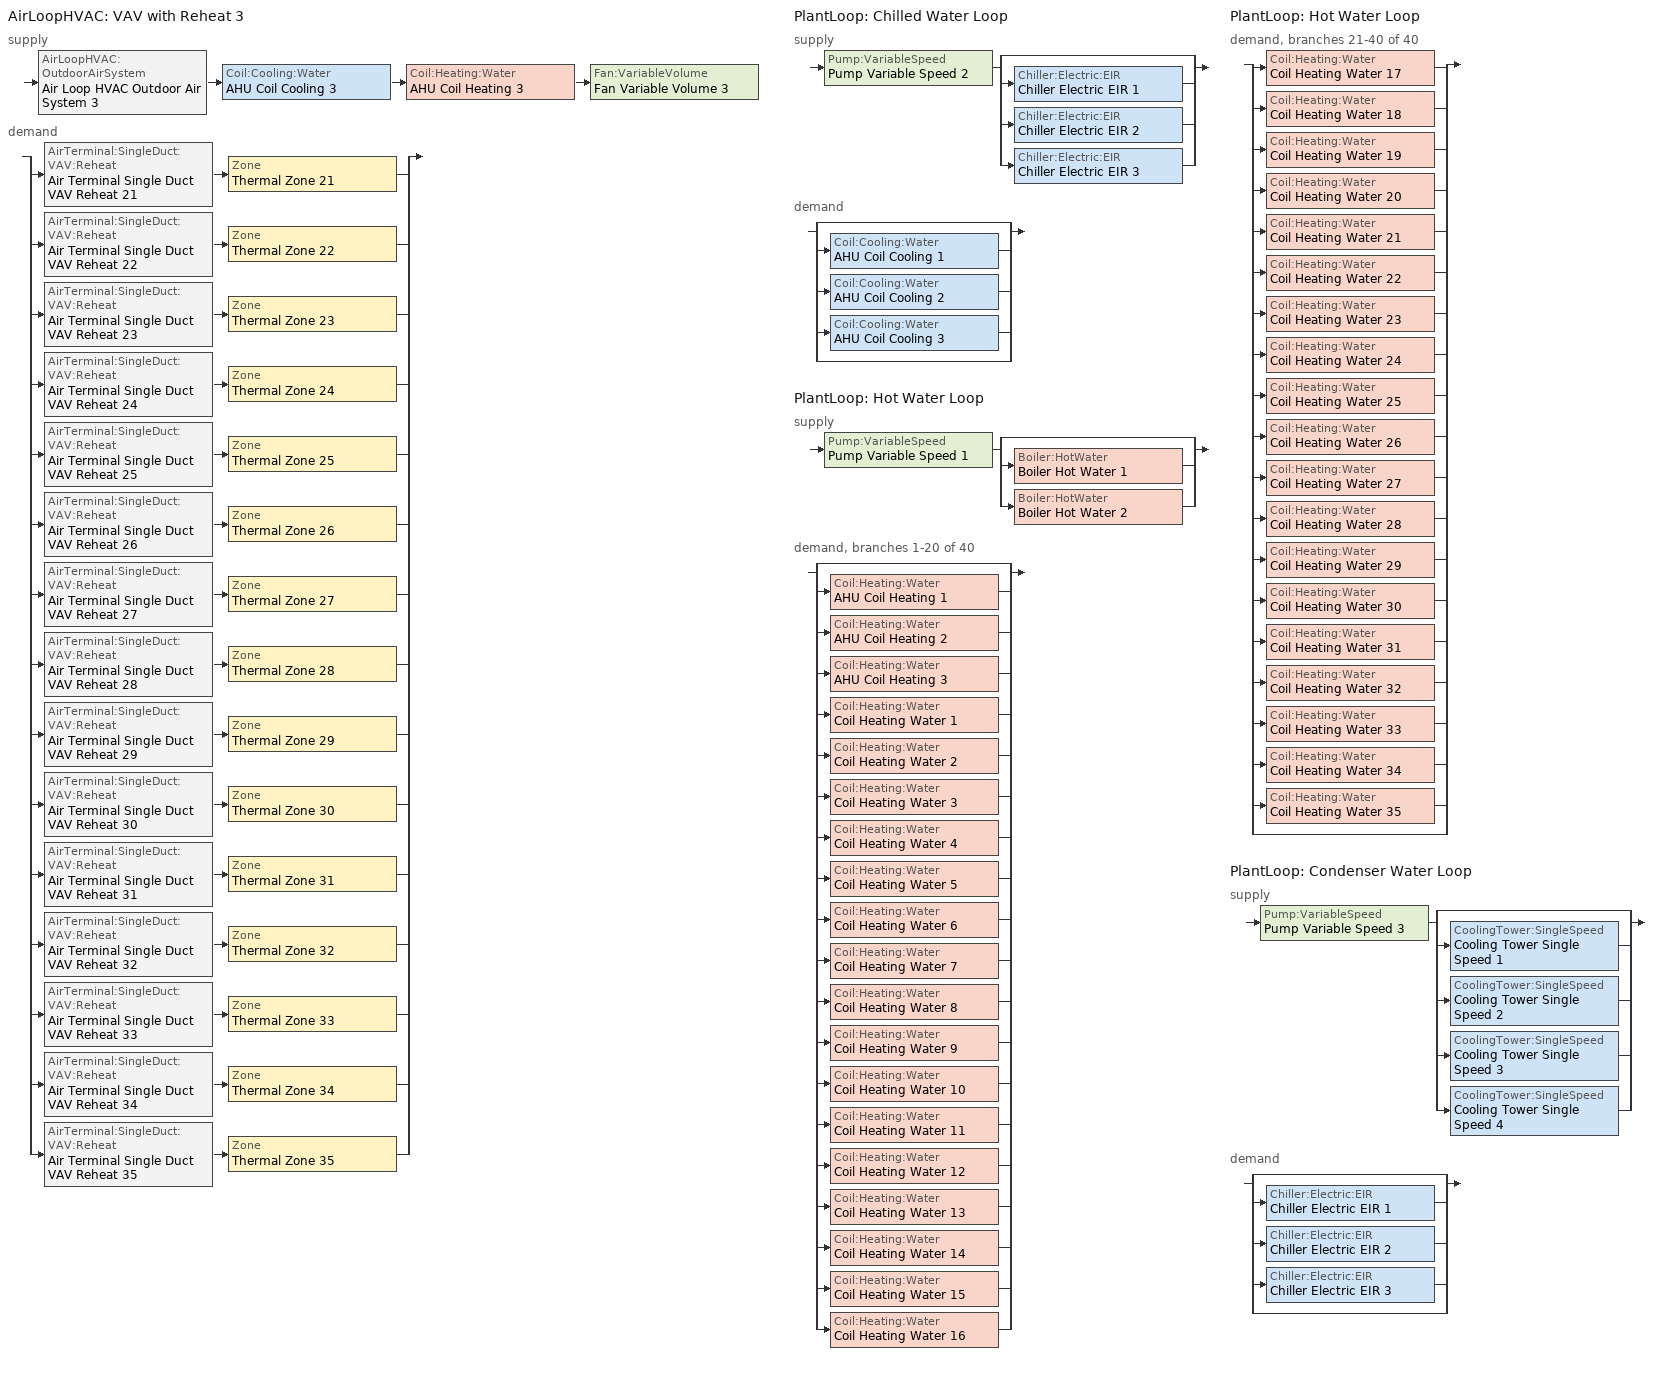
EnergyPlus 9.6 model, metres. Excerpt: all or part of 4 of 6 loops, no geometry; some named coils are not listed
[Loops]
AirLoopHVAC 'VAV with Reheat 3'
 supply: AirLoopHVAC:OutdoorAirSystem 'Air Loop HVAC Outdoor Air System 3' > Coil:Cooling:Water 'AHU Coil Cooling 3' > Coil:Heating:Water 'AHU Coil Heating 3' > Fan:VariableVolume 'Fan Variable Volume 3'
 demand: split
  | AirTerminal:SingleDuct:VAV:Reheat 'Air Terminal Single Duct VAV Reheat 21' > Zone 'Thermal Zone 21'
  | AirTerminal:SingleDuct:VAV:Reheat 'Air Terminal Single Duct VAV Reheat 22' > Zone 'Thermal Zone 22'
  | AirTerminal:SingleDuct:VAV:Reheat 'Air Terminal Single Duct VAV Reheat 23' > Zone 'Thermal Zone 23'
  | AirTerminal:SingleDuct:VAV:Reheat 'Air Terminal Single Duct VAV Reheat 24' > Zone 'Thermal Zone 24'
  | AirTerminal:SingleDuct:VAV:Reheat 'Air Terminal Single Duct VAV Reheat 25' > Zone 'Thermal Zone 25'
  | AirTerminal:SingleDuct:VAV:Reheat 'Air Terminal Single Duct VAV Reheat 26' > Zone 'Thermal Zone 26'
  | AirTerminal:SingleDuct:VAV:Reheat 'Air Terminal Single Duct VAV Reheat 27' > Zone 'Thermal Zone 27'
  | AirTerminal:SingleDuct:VAV:Reheat 'Air Terminal Single Duct VAV Reheat 28' > Zone 'Thermal Zone 28'
  | AirTerminal:SingleDuct:VAV:Reheat 'Air Terminal Single Duct VAV Reheat 29' > Zone 'Thermal Zone 29'
  | AirTerminal:SingleDuct:VAV:Reheat 'Air Terminal Single Duct VAV Reheat 30' > Zone 'Thermal Zone 30'
  | AirTerminal:SingleDuct:VAV:Reheat 'Air Terminal Single Duct VAV Reheat 31' > Zone 'Thermal Zone 31'
  | AirTerminal:SingleDuct:VAV:Reheat 'Air Terminal Single Duct VAV Reheat 32' > Zone 'Thermal Zone 32'
  | AirTerminal:SingleDuct:VAV:Reheat 'Air Terminal Single Duct VAV Reheat 33' > Zone 'Thermal Zone 33'
  | AirTerminal:SingleDuct:VAV:Reheat 'Air Terminal Single Duct VAV Reheat 34' > Zone 'Thermal Zone 34'
  | AirTerminal:SingleDuct:VAV:Reheat 'Air Terminal Single Duct VAV Reheat 35' > Zone 'Thermal Zone 35'
PlantLoop 'Chilled Water Loop'
 supply: Pump:VariableSpeed 'Pump Variable Speed 2' > split
  | bypass
  | Chiller:Electric:EIR 'Chiller Electric EIR 1'
  | Chiller:Electric:EIR 'Chiller Electric EIR 2'
  | Chiller:Electric:EIR 'Chiller Electric EIR 3'
 demand: split
  | bypass
  | Coil:Cooling:Water 'AHU Coil Cooling 1'
  | Coil:Cooling:Water 'AHU Coil Cooling 2'
  | Coil:Cooling:Water 'AHU Coil Cooling 3'
  | bypass
PlantLoop 'Hot Water Loop'
 supply: Pump:VariableSpeed 'Pump Variable Speed 1' > split
  | bypass
  | Boiler:HotWater 'Boiler Hot Water 1'
  | Boiler:HotWater 'Boiler Hot Water 2'
 demand, branches 1-20 of 40: split
  | bypass
  | Coil:Heating:Water 'AHU Coil Heating 1'
  | Coil:Heating:Water 'AHU Coil Heating 2'
  | Coil:Heating:Water 'AHU Coil Heating 3'
  | Coil:Heating:Water 'Coil Heating Water 1'
  | Coil:Heating:Water 'Coil Heating Water 2'
  | Coil:Heating:Water 'Coil Heating Water 3'
  | Coil:Heating:Water 'Coil Heating Water 4'
  | Coil:Heating:Water 'Coil Heating Water 5'
  | Coil:Heating:Water 'Coil Heating Water 6'
  | Coil:Heating:Water 'Coil Heating Water 7'
  | Coil:Heating:Water 'Coil Heating Water 8'
  | Coil:Heating:Water 'Coil Heating Water 9'
  | Coil:Heating:Water 'Coil Heating Water 10'
  | Coil:Heating:Water 'Coil Heating Water 11'
  | Coil:Heating:Water 'Coil Heating Water 12'
  | Coil:Heating:Water 'Coil Heating Water 13'
  | Coil:Heating:Water 'Coil Heating Water 14'
  | Coil:Heating:Water 'Coil Heating Water 15'
  | Coil:Heating:Water 'Coil Heating Water 16'
PlantLoop 'Hot Water Loop'
 demand, branches 21-40 of 40: split
  | Coil:Heating:Water 'Coil Heating Water 17'
  | Coil:Heating:Water 'Coil Heating Water 18'
  | Coil:Heating:Water 'Coil Heating Water 19'
  | Coil:Heating:Water 'Coil Heating Water 20'
  | Coil:Heating:Water 'Coil Heating Water 21'
  | Coil:Heating:Water 'Coil Heating Water 22'
  | Coil:Heating:Water 'Coil Heating Water 23'
  | Coil:Heating:Water 'Coil Heating Water 24'
  | Coil:Heating:Water 'Coil Heating Water 25'
  | Coil:Heating:Water 'Coil Heating Water 26'
  | Coil:Heating:Water 'Coil Heating Water 27'
  | Coil:Heating:Water 'Coil Heating Water 28'
  | Coil:Heating:Water 'Coil Heating Water 29'
  | Coil:Heating:Water 'Coil Heating Water 30'
  | Coil:Heating:Water 'Coil Heating Water 31'
  | Coil:Heating:Water 'Coil Heating Water 32'
  | Coil:Heating:Water 'Coil Heating Water 33'
  | Coil:Heating:Water 'Coil Heating Water 34'
  | Coil:Heating:Water 'Coil Heating Water 35'
  | bypass
PlantLoop 'Condenser Water Loop'
 supply: Pump:VariableSpeed 'Pump Variable Speed 3' > split
  | bypass
  | CoolingTower:SingleSpeed 'Cooling Tower Single Speed 1'
  | CoolingTower:SingleSpeed 'Cooling Tower Single Speed 2'
  | CoolingTower:SingleSpeed 'Cooling Tower Single Speed 3'
  | CoolingTower:SingleSpeed 'Cooling Tower Single Speed 4'
 demand: split
  | bypass
  | Chiller:Electric:EIR 'Chiller Electric EIR 1'
  | Chiller:Electric:EIR 'Chiller Electric EIR 2'
  | Chiller:Electric:EIR 'Chiller Electric EIR 3'
  | bypass
[Controller:MechanicalVentilation]
Controller Mechanical Ventilation 3: Availability Schedule=Always On Discrete; Demand Controlled Ventilation=No; System Outdoor Air Method=ZoneSum; Zone or ZoneList Name 1=Thermal Zone 21; Design Specification Outdoor Air Object Name 1=Ventilation 21; Zone or ZoneList Name 2=Thermal Zone 22; Design Specification Outdoor Air Object Name 2=Ventilation 22; Zone or ZoneList Name 3=Thermal Zone 23; Design Specification Outdoor Air Object Name 3=Ventilation 23; Zone or ZoneList Name 4=Thermal Zone 24; Design Specification Outdoor Air Object Name 4=Ventilation 24; Zone or ZoneList Name 5=Thermal Zone 25; Design Specification Outdoor Air Object Name 5=Ventilation 25; Zone or ZoneList Name 6=Thermal Zone 26; Design Specification Outdoor Air Object Name 6=Ventilation 26; Zone or ZoneList Name 7=Thermal Zone 27; Design Specification Outdoor Air Object Name 7=Ventilation 27; Zone or ZoneList Name 8=Thermal Zone 28; Design Specification Outdoor Air Object Name 8=Ventilation 28; Zone or ZoneList Name 9=Thermal Zone 29; Design Specification Outdoor Air Object Name 9=Ventilation 29; Zone or ZoneList Name 10=Thermal Zone 30; Design Specification Outdoor Air Object Name 10=Ventilation 30; Zone or ZoneList Name 11=Thermal Zone 31; Design Specification Outdoor Air Object Name 11=Ventilation 31; Zone or ZoneList Name 12=Thermal Zone 32; Design Specification Outdoor Air Object Name 12=Ventilation 32; Zone or ZoneList Name 13=Thermal Zone 33; Design Specification Outdoor Air Object Name 13=Ventilation 33; Zone or ZoneList Name 14=Thermal Zone 34; Design Specification Outdoor Air Object Name 14=Ventilation 34; Zone or ZoneList Name 15=Thermal Zone 35; Design Specification Outdoor Air Object Name 15=Ventilation 35
[AirLoopHVAC]
VAV with Reheat 3: Design Supply Air Flow Rate m3/s=AutoSize; Design Return Air Flow Fraction of Supply Air Flow=1
[Sizing:System]
VAV with Reheat 3: Type of Load to Size On=Sensible; Design Outdoor Air Flow Rate m3/s=Autosize; Central Heating Maximum System Air Flow Ratio=0.3; Preheat Design Temperature C=7; Preheat Design Humidity Ratio kgWater/kgDryAir=0.008; Precool Design Temperature C=12.8; Precool Design Humidity Ratio kgWater/kgDryAir=0.008; Central Cooling Design Supply Air Temperature C=11.5; Central Heating Design Supply Air Temperature C=11.5; Type of Zone Sum to Use=NonCoincident; 100% Outdoor Air in Cooling=Yes; 100% Outdoor Air in Heating=Yes; Central Cooling Design Supply Air Humidity Ratio kgWater/kgDryAir=0.0085; Central Heating Design Supply Air Humidity Ratio kgWater/kgDryAir=0.008; Cooling Supply Air Flow Rate Method=DesignDay; Cooling Supply Air Flow Rate m3/s=0; Cooling Supply Air Flow Rate Per Floor Area m3/s-m2=0.00996765; Cooling Fraction of Autosized Cooling Supply Air Flow Rate=1; Cooling Supply Air Flow Rate Per Unit Cooling Capacity m3/s-W=3.94755e-05; Heating Supply Air Flow Rate Method=DesignDay; Heating Supply Air Flow Rate m3/s=0; Heating Supply Air Flow Rate Per Floor Area m3/s-m2=0.00996765; Heating Fraction of Autosized Heating Supply Air Flow Rate=1; Heating Fraction of Autosized Cooling Supply Air Flow Rate=1; Heating Supply Air Flow Rate Per Unit Heating Capacity m3/s-W=3.15882e-05; System Outdoor Air Method=ZoneSum; Zone Maximum Outdoor Air Fraction dimensionless=1; Cooling Design Capacity Method=CoolingDesignCapacity; Cooling Design Capacity W=Autosize; Cooling Design Capacity Per Floor Area W/m2=234.7; Fraction of Autosized Cooling Design Capacity=1; Heating Design Capacity Method=HeatingDesignCapacity; Heating Design Capacity W=Autosize; Heating Design Capacity Per Floor Area W/m2=157; Fraction of Autosized Heating Design Capacity=1; Central Cooling Capacity Control Method=OnOff; Occupant Diversity=Autosize
[Controller:WaterCoil] Control Variable=Temperature; Actuator Variable=Flow; Controller Convergence Tolerance deltaC=Autosize; Maximum Actuated Flow m3/s=Autosize; Minimum Actuated Flow m3/s=0
Name | Action
Controller Water Coil Cooling 3 | Reverse
Controller Water Coil Heating 3 | Normal
[Controller:OutdoorAir]
Controller Outdoor Air 3: Minimum Outdoor Air Flow Rate m3/s=0; Maximum Outdoor Air Flow Rate m3/s=Autosize; Economizer Control Type=DifferentialEnthalpy; Economizer Control Action Type=ModulateFlow; Economizer Maximum Limit Dry-Bulb Temperature C=28; Economizer Maximum Limit Enthalpy J/kg=64000; Economizer Minimum Limit Dry-Bulb Temperature C=-100; Lockout Type=NoLockout; Minimum Limit Type=FixedMinimum; Mechanical Ventilation Controller=Controller Mechanical Ventilation 3; High Humidity Control=No; Control High Indoor Humidity Based on Outdoor Humidity Ratio=Yes; Heat Recovery Bypass Control Type=BypassWhenWithinEconomizerLimits
[SetpointManager:MixedAir] Control Variable=Temperature
Name | Setpoint Node or NodeList
Node Air Deck Mixed 3 OS Default SPM | Node Air Deck Mixed 3
Node Air Deck Cooling 3 OS Default SPM | Node Air Deck Cooling 3
Node Air Deck Heating 3 OS Default SPM | Node Air Deck Heating 3
[Coil:Cooling:Water]
AHU Coil Cooling 3: Availability Schedule=Always On Discrete; Design Water Flow Rate m3/s=Autosize; Design Air Flow Rate m3/s=Autosize; Design Inlet Water Temperature C=Autosize; Design Inlet Air Temperature C=Autosize; Design Outlet Air Temperature C=Autosize; Design Inlet Air Humidity Ratio kgWater/kgDryAir=Autosize; Design Outlet Air Humidity Ratio kgWater/kgDryAir=Autosize; Type of Analysis=SimpleAnalysis; Heat Exchanger Configuration=CrossFlow
[Coil:Heating:Water] Availability Schedule=Always On Discrete; U-Factor Times Area Value W/K=Autosize; Maximum Water Flow Rate m3/s=Autosize; Performance Input Method=UFactorTimesAreaAndDesignWaterFlowRate; Rated Capacity W=Autosize; Rated Inlet Water Temperature C=82.2; Rated Inlet Air Temperature C=16.6; Rated Outlet Water Temperature C=71.1; Rated Outlet Air Temperature C=32.2; Rated Ratio for Air and Water Convection=0.5
AHU Coil Heating 3; Coil Heating Water 1; Coil Heating Water 2; Coil Heating Water 3; Coil Heating Water 4; Coil Heating Water 5; Coil Heating Water 6; Coil Heating Water 7; Coil Heating Water 8; Coil Heating Water 9; Coil Heating Water 10; Coil Heating Water 11; Coil Heating Water 12; Coil Heating Water 13; Coil Heating Water 14; Coil Heating Water 15; Coil Heating Water 16; Coil Heating Water 17; Coil Heating Water 18; Coil Heating Water 19; Coil Heating Water 20; Coil Heating Water 21; Coil Heating Water 22; Coil Heating Water 23; Coil Heating Water 24; Coil Heating Water 25; Coil Heating Water 26; Coil Heating Water 27; Coil Heating Water 28; Coil Heating Water 29; Coil Heating Water 30; Coil Heating Water 31; Coil Heating Water 32; Coil Heating Water 33; Coil Heating Water 34; Coil Heating Water 35
[Fan:VariableVolume]
Fan Variable Volume 3: Availability Schedule=Always On Discrete; Fan Total Efficiency=0.64; Pressure Rise Pa=470; Maximum Flow Rate m3/s=Autosize; Fan Power Minimum Flow Rate Input Method=FixedFlowRate; Fan Power Minimum Flow Fraction=0; Fan Power Minimum Air Flow Rate m3/s=0; Motor Efficiency=0.93; Motor In Airstream Fraction=1; Fan Power Coefficient 1=0.0407599; Fan Power Coefficient 2=0.088045; Fan Power Coefficient 3=-0.0729261; Fan Power Coefficient 4=0.94374; Fan Power Coefficient 5=0
[SetpointManager:Scheduled] Control Variable=Temperature
Name | Schedule | Setpoint Node or NodeList
Setpoint Manager Scheduled Air Duck 3 | Deck_Temperature 3 | Node Air Deck Supply 3
Setpoint Manager Scheduled Chilled Water Duck | Chilled_Water_Temperature | Node Chilled Water Deck Supply
Setpoint Manager Scheduled Hot Water Duck | Hot_Water_Temperature | Node Hot Water Deck Supply
[ZoneControl:Thermostat] Temperature Difference Between Cutout And Setpoint deltaC=0
Name | Zone or ZoneList | Control Type Schedule | Control 1
Thermal Zone 21 Thermostat | Thermal Zone 21 | Thermal Zone 21 Thermostat Schedule | Thermostat Setpoint Dual Setpoint 21
Thermal Zone 22 Thermostat | Thermal Zone 22 | Thermal Zone 22 Thermostat Schedule | Thermostat Setpoint Dual Setpoint 22
Thermal Zone 23 Thermostat | Thermal Zone 23 | Thermal Zone 23 Thermostat Schedule | Thermostat Setpoint Dual Setpoint 23
Thermal Zone 24 Thermostat | Thermal Zone 24 | Thermal Zone 24 Thermostat Schedule | Thermostat Setpoint Dual Setpoint 24
Thermal Zone 25 Thermostat | Thermal Zone 25 | Thermal Zone 25 Thermostat Schedule | Thermostat Setpoint Dual Setpoint 25
Thermal Zone 26 Thermostat | Thermal Zone 26 | Thermal Zone 26 Thermostat Schedule | Thermostat Setpoint Dual Setpoint 26
Thermal Zone 27 Thermostat | Thermal Zone 27 | Thermal Zone 27 Thermostat Schedule | Thermostat Setpoint Dual Setpoint 27
Thermal Zone 28 Thermostat | Thermal Zone 28 | Thermal Zone 28 Thermostat Schedule | Thermostat Setpoint Dual Setpoint 28
Thermal Zone 29 Thermostat | Thermal Zone 29 | Thermal Zone 29 Thermostat Schedule | Thermostat Setpoint Dual Setpoint 29
Thermal Zone 30 Thermostat | Thermal Zone 30 | Thermal Zone 30 Thermostat Schedule | Thermostat Setpoint Dual Setpoint 30
Thermal Zone 31 Thermostat | Thermal Zone 31 | Thermal Zone 31 Thermostat Schedule | Thermostat Setpoint Dual Setpoint 31
Thermal Zone 32 Thermostat | Thermal Zone 32 | Thermal Zone 32 Thermostat Schedule | Thermostat Setpoint Dual Setpoint 32
Thermal Zone 33 Thermostat | Thermal Zone 33 | Thermal Zone 33 Thermostat Schedule | Thermostat Setpoint Dual Setpoint 33
Thermal Zone 34 Thermostat | Thermal Zone 34 | Thermal Zone 34 Thermostat Schedule | Thermostat Setpoint Dual Setpoint 34
Thermal Zone 35 Thermostat | Thermal Zone 35 | Thermal Zone 35 Thermostat Schedule | Thermostat Setpoint Dual Setpoint 35
[ThermostatSetpoint:DualSetpoint]
Name | Heating Setpoint Temperature Schedule | Cooling Setpoint Temperature Schedule
Thermostat Setpoint Dual Setpoint 21 | HtgSetp 21 | ClgSetp 21
Thermostat Setpoint Dual Setpoint 22 | HtgSetp 22 | ClgSetp 22
Thermostat Setpoint Dual Setpoint 23 | HtgSetp 23 | ClgSetp 23
Thermostat Setpoint Dual Setpoint 24 | HtgSetp 24 | ClgSetp 24
Thermostat Setpoint Dual Setpoint 25 | HtgSetp 25 | ClgSetp 25
Thermostat Setpoint Dual Setpoint 26 | HtgSetp 26 | ClgSetp 26
Thermostat Setpoint Dual Setpoint 27 | HtgSetp 27 | ClgSetp 27
Thermostat Setpoint Dual Setpoint 28 | HtgSetp 28 | ClgSetp 28
Thermostat Setpoint Dual Setpoint 29 | HtgSetp 29 | ClgSetp 29
Thermostat Setpoint Dual Setpoint 30 | HtgSetp 30 | ClgSetp 30
Thermostat Setpoint Dual Setpoint 31 | HtgSetp 31 | ClgSetp 31
Thermostat Setpoint Dual Setpoint 32 | HtgSetp 32 | ClgSetp 32
Thermostat Setpoint Dual Setpoint 33 | HtgSetp 33 | ClgSetp 33
Thermostat Setpoint Dual Setpoint 34 | HtgSetp 34 | ClgSetp 34
Thermostat Setpoint Dual Setpoint 35 | HtgSetp 35 | ClgSetp 35
[AirTerminal:SingleDuct:VAV:Reheat] Availability Schedule=Always On Discrete; Maximum Air Flow Rate m3/s=Autosize; Zone Minimum Air Flow Input Method=Constant; Constant Minimum Air Flow Fraction=0.3; Fixed Minimum Air Flow Rate m3/s=0; Maximum Hot Water or Steam Flow Rate m3/s=Autosize; Minimum Hot Water or Steam Flow Rate m3/s=0; Convergence Tolerance=0.001; Damper Heating Action=Normal; Maximum Flow per Zone Floor Area During Reheat m3/s-m2=Autocalculate; Maximum Flow Fraction During Reheat=Autocalculate; Maximum Reheat Air Temperature C=35
Name | Reheat Coil
Air Terminal Single Duct VAV Reheat 21 | Coil Heating Water 21
Air Terminal Single Duct VAV Reheat 22 | Coil Heating Water 22
Air Terminal Single Duct VAV Reheat 23 | Coil Heating Water 23
Air Terminal Single Duct VAV Reheat 24 | Coil Heating Water 24
Air Terminal Single Duct VAV Reheat 25 | Coil Heating Water 25
Air Terminal Single Duct VAV Reheat 26 | Coil Heating Water 26
Air Terminal Single Duct VAV Reheat 27 | Coil Heating Water 27
Air Terminal Single Duct VAV Reheat 28 | Coil Heating Water 28
Air Terminal Single Duct VAV Reheat 29 | Coil Heating Water 29
Air Terminal Single Duct VAV Reheat 30 | Coil Heating Water 30
Air Terminal Single Duct VAV Reheat 31 | Coil Heating Water 31
Air Terminal Single Duct VAV Reheat 32 | Coil Heating Water 32
Air Terminal Single Duct VAV Reheat 33 | Coil Heating Water 33
Air Terminal Single Duct VAV Reheat 34 | Coil Heating Water 34
Air Terminal Single Duct VAV Reheat 35 | Coil Heating Water 35
[Zone equipment]
Thermal Zone 21: Air Terminal Single Duct VAV Reheat 21
Thermal Zone 22: Air Terminal Single Duct VAV Reheat 22
Thermal Zone 23: Air Terminal Single Duct VAV Reheat 23
Thermal Zone 24: Air Terminal Single Duct VAV Reheat 24
Thermal Zone 25: Air Terminal Single Duct VAV Reheat 25
Thermal Zone 26: Air Terminal Single Duct VAV Reheat 26
Thermal Zone 27: Air Terminal Single Duct VAV Reheat 27
Thermal Zone 28: Air Terminal Single Duct VAV Reheat 28
Thermal Zone 29: Air Terminal Single Duct VAV Reheat 29
Thermal Zone 30: Air Terminal Single Duct VAV Reheat 30
Thermal Zone 31: Air Terminal Single Duct VAV Reheat 31
Thermal Zone 32: Air Terminal Single Duct VAV Reheat 32
Thermal Zone 33: Air Terminal Single Duct VAV Reheat 33
Thermal Zone 34: Air Terminal Single Duct VAV Reheat 34
Thermal Zone 35: Air Terminal Single Duct VAV Reheat 35
[Sizing:Zone] Zone Cooling Design Supply Air Temperature Input Method=SupplyAirTemperature; Zone Cooling Design Supply Air Temperature C=11.5; Zone Cooling Design Supply Air Temperature Difference deltaC=11.11; Zone Heating Design Supply Air Temperature Input Method=SupplyAirTemperature; Zone Heating Design Supply Air Temperature C=37.6; Zone Heating Design Supply Air Temperature Difference deltaC=11.11; Zone Cooling Design Supply Air Humidity Ratio kgWater/kgDryAir=0.0085; Zone Heating Design Supply Air Humidity Ratio kgWater/kgDryAir=0.008; Cooling Design Air Flow Method=DesignDay; Cooling Design Air Flow Rate m3/s=0; Cooling Minimum Air Flow per Zone Floor Area m3/s-m2=0.000762; Cooling Minimum Air Flow m3/s=0; Cooling Minimum Air Flow Fraction=0; Heating Design Air Flow Method=DesignDay; Heating Design Air Flow Rate m3/s=0; Heating Maximum Air Flow per Zone Floor Area m3/s-m2=0.002032; Heating Maximum Air Flow m3/s=0.141576; Heating Maximum Air Flow Fraction=0.3; Account for Dedicated Outdoor Air System=No
Name | Design Specification Outdoor Air Object
Thermal Zone 21 | Ventilation 21
Thermal Zone 22 | Ventilation 22
Thermal Zone 23 | Ventilation 23
Thermal Zone 24 | Ventilation 24
Thermal Zone 25 | Ventilation 25
Thermal Zone 26 | Ventilation 26
Thermal Zone 27 | Ventilation 27
Thermal Zone 28 | Ventilation 28
Thermal Zone 29 | Ventilation 29
Thermal Zone 30 | Ventilation 30
Thermal Zone 31 | Ventilation 31
Thermal Zone 32 | Ventilation 32
Thermal Zone 33 | Ventilation 33
Thermal Zone 34 | Ventilation 34
Thermal Zone 35 | Ventilation 35
[DesignSpecification:OutdoorAir] Outdoor Air Method=Sum; Outdoor Air Flow per Person m3/s-person=0; Outdoor Air Flow per Zone Floor Area m3/s-m2=0; Outdoor Air Flow per Zone m3/s=0; Outdoor Air Flow Air Changes per Hour 1/hr=0.57
Ventilation 21; Ventilation 22; Ventilation 23; Ventilation 24; Ventilation 25; Ventilation 26; Ventilation 27; Ventilation 28; Ventilation 29; Ventilation 30; Ventilation 31; Ventilation 32; Ventilation 33; Ventilation 34; Ventilation 35
[Chiller:Electric:EIR] Reference Capacity W=Autosize; Reference Leaving Chilled Water Temperature C=6.67; Reference Entering Condenser Fluid Temperature C=29.4; Reference Chilled Water Flow Rate m3/s=Autosize; Reference Condenser Fluid Flow Rate m3/s=Autosize; Cooling Capacity Function of Temperature Curve=Curve Biquadratic 1; Electric Input to Cooling Output Ratio Function of Temperature Curve=Curve Biquadratic 2; Electric Input to Cooling Output Ratio Function of Part Load Ratio Curve=Curve Quadratic 1; Minimum Part Load Ratio=0.1; Maximum Part Load Ratio=1; Optimum Part Load Ratio=1; Minimum Unloading Ratio=0.2; Condenser Type=WaterCooled; Condenser Fan Power Ratio W/W=0; Fraction of Compressor Electric Consumption Rejected by Condenser=1; Leaving Chilled Water Lower Temperature Limit C=2; Chiller Flow Mode=NotModulated; Sizing Factor=1; Basin Heater Capacity W/K=0; Basin Heater Setpoint Temperature C=10; Condenser Heat Recovery Relative Capacity Fraction=1
Name | Reference COP W/W
Chiller Electric EIR 1 | 3.5
Chiller Electric EIR 2 | 4.5
Chiller Electric EIR 3 | 5.5
[PlantEquipmentList]
Chilled Water Loop Cooling Equipment List: Chiller:Electric:EIR, Chiller Electric EIR 1, Chiller:Electric:EIR, Chiller Electric EIR 2, Chiller:Electric:EIR, Chiller Electric EIR 3
Hot Water Loop Heating Equipment List: Boiler:HotWater, Boiler Hot Water 1, Boiler:HotWater, Boiler Hot Water 2
Condenser Water Loop Cooling Equipment List: CoolingTower:SingleSpeed, Cooling Tower Single Speed 1, CoolingTower:SingleSpeed, Cooling Tower Single Speed 2, CoolingTower:SingleSpeed, Cooling Tower Single Speed 3, CoolingTower:SingleSpeed, Cooling Tower Single Speed 4
[PlantLoop] Fluid Type=Water; Load Distribution Scheme=Optimal; Plant Loop Demand Calculation Scheme=SingleSetpoint
Name | Plant Equipment Operation Scheme | Maximum Loop Temperature C | Minimum Loop Temperature C | Maximum Loop Flow Rate m3/s | Minimum Loop Flow Rate m3/s | Plant Loop Volume m3 | Maximum Loop Temperature | Minimum Loop Temperature | Maximum Loop Flow Rate | Minimum Loop Flow Rate | Plant Loop Volume
Chilled Water Loop | Chilled Water Loop Operation Schemes | 100 | 0 | Autosize | 0 | Autocalculate
Hot Water Loop | Hot Water Loop Operation Schemes |  |  |  |  |  | 100 | 0 | Autosize | 0 | Autocalculate
Condenser Water Loop | Condenser Water Loop Operation Schemes |  |  |  |  |  | 100 | 0 | Autosize | 0 | Autocalculate
[Sizing:Plant] Sizing Option=NonCoincident; Zone Timesteps in Averaging Window=1; Coincident Sizing Factor Mode=None
Name | Loop Type | Design Loop Exit Temperature C | Loop Design Temperature Difference deltaC | Design Loop Exit Temperature | Loop Design Temperature Difference
Chilled Water Loop | Cooling | 6.7 | 6.7
Hot Water Loop | Heating |  |  | 67 | 11
Condenser Water Loop | Condenser |  |  | 29.4 | 5.6
[Pump:VariableSpeed] Design Maximum Flow Rate m3/s=Autosize; Design Power Consumption W=Autosize; Motor Efficiency=0.8; Fraction of Motor Inefficiencies to Fluid Stream=0; Coefficient 1 of the Part Load Performance Curve=0; Coefficient 2 of the Part Load Performance Curve=1; Coefficient 3 of the Part Load Performance Curve=0; Coefficient 4 of the Part Load Performance Curve=0; Pump Control Type=Intermittent; Skin Loss Radiative Fraction=0.5; Design Power Sizing Method=PowerPerFlowPerPressure; Design Minimum Flow Rate Fraction=0
Name | Design Pump Head Pa | Design Minimum Flow Rate m3/s | Design Electric Power per Unit Flow Rate W/(m3/s) | Design Shaft Power per Unit Flow Rate per Unit Head W/((m3/s)-Pa) | Design Minimum Flow Rate | Design Electric Power per Unit Flow Rate | Design Shaft Power per Unit Flow Rate per Unit Head
Pump Variable Speed 2 | 179352 | 0 | 348701.1 | 1.28205
Pump Variable Speed 1 | 180000 |  |  |  | 0 | 348701.1 | 1.28205
Pump Variable Speed 3 | 179352 |  |  |  | 0 | 348701.1 | 1.28205
[PlantEquipmentOperationSchemes] Control Scheme Schedule Name 1=Always On Discrete
Name | Control Scheme Object Type 1 | Control Scheme Name 1
Chilled Water Loop Operation Schemes | PlantEquipmentOperation:CoolingLoad | Chilled Water Loop Cooling Operation Scheme
Hot Water Loop Operation Schemes | PlantEquipmentOperation:HeatingLoad | Hot Water Loop Heating Operation Scheme
Condenser Water Loop Operation Schemes | PlantEquipmentOperation:CoolingLoad | Condenser Water Loop Cooling Operation Scheme
[PlantEquipmentOperation:CoolingLoad] Load Range Lower Limit 1=0; Load Range Upper Limit 1=1000000000
Name | Range Equipment List Name 1
Chilled Water Loop Cooling Operation Scheme | Chilled Water Loop Cooling Equipment List
Condenser Water Loop Cooling Operation Scheme | Condenser Water Loop Cooling Equipment List
[Boiler:HotWater] Fuel Type=Coal; Nominal Capacity W=Autosize; Efficiency Curve Temperature Evaluation Variable=LeavingBoiler; Normalized Boiler Efficiency Curve=Boiler Efficiency; Design Water Flow Rate m3/s=Autosize; Minimum Part Load Ratio=0; Maximum Part Load Ratio=1; Optimum Part Load Ratio=1; Water Outlet Upper Temperature Limit C=99; Boiler Flow Mode=NotModulated; Parasitic Electric Load W=0; Sizing Factor=1
Name | Nominal Thermal Efficiency
Boiler Hot Water 1 | 0.7
Boiler Hot Water 2 | 0.85
[PlantEquipmentOperation:HeatingLoad]
Hot Water Loop Heating Operation Scheme: Load Range Lower Limit 1=0; Load Range Upper Limit 1=1000000000; Range Equipment List Name 1=Hot Water Loop Heating Equipment List
[CoolingTower:SingleSpeed] Design Water Flow Rate m3/s=Autosize; Design Air Flow Rate m3/s=Autosize; Design Fan Power W=Autosize; Design U-Factor Times Area Value W/K=Autosize; Free Convection Regime Air Flow Rate m3/s=Autosize; Free Convection Regime Air Flow Rate Sizing Factor=0.1; Free Convection Regime U-Factor Times Area Value W/K=Autosize; Free Convection U-Factor Times Area Value Sizing Factor=0.1; Performance Input Method=UFactorTimesAreaAndDesignWaterFlowRate; Heat Rejection Capacity and Nominal Capacity Sizing Ratio=1.25; Free Convection Capacity W=0; Free Convection Nominal Capacity Sizing Factor=0.1; Design Inlet Air Dry-Bulb Temperature C=25.6; Design Inlet Air Wet-Bulb Temperature C=25.6; Design Approach Temperature deltaC=Autosize; Design Range Temperature deltaC=Autosize; Basin Heater Capacity W/K=0; Basin Heater Setpoint Temperature C=2; Evaporation Loss Mode=LossFactor; Evaporation Loss Factor percent/K=0.2; Drift Loss Percent percent=0.008; Blowdown Calculation Mode=ConcentrationRatio; Blowdown Concentration Ratio=3; Capacity Control=FanCycling; Number of Cells=1; Cell Control=MinimalCell; Cell Minimum  Water Flow Rate Fraction=0.33; Cell Maximum Water Flow Rate Fraction=2.5; Sizing Factor=1
Cooling Tower Single Speed 1; Cooling Tower Single Speed 2; Cooling Tower Single Speed 3; Cooling Tower Single Speed 4
[SetpointManager:FollowOutdoorAirTemperature]
Setpoint Manager Follow Outdoor Air Temperature 1: Control Variable=Temperature; Reference Temperature Type=OutdoorAirWetBulb; Offset Temperature Difference=1.5; Maximum Setpoint Temperature=80; Minimum Setpoint Temperature=6; Setpoint Node or NodeList=Node Condenser Water Deck Supply
[Schedule:Day:Interval]
HtgSetp Summer Design Day 21; HtgSetp Summer Design Day 22; HtgSetp Summer Design Day 23; HtgSetp Summer Design Day 24; HtgSetp Summer Design Day 25; HtgSetp Summer Design Day 26; HtgSetp Summer Design Day 27; HtgSetp Summer Design Day 28; HtgSetp Summer Design Day 29; HtgSetp Summer Design Day 30; HtgSetp Summer Design Day 31; HtgSetp Summer Design Day 32; HtgSetp Summer Design Day 33; HtgSetp Summer Design Day 34; HtgSetp Summer Design Day 35: No, 24:00, 15.6
HtgSetp Winter Design Day 21; HtgSetp Winter Design Day 22; HtgSetp Winter Design Day 23; HtgSetp Winter Design Day 24; HtgSetp Winter Design Day 25; HtgSetp Winter Design Day 26; HtgSetp Winter Design Day 27; HtgSetp Winter Design Day 28; HtgSetp Winter Design Day 29; HtgSetp Winter Design Day 30; HtgSetp Winter Design Day 31; HtgSetp Winter Design Day 32; HtgSetp Winter Design Day 33; HtgSetp Winter Design Day 34; HtgSetp Winter Design Day 35: No, 24:00, 21
ClgSetp Summer Design Day 21; ClgSetp Summer Design Day 22; ClgSetp Summer Design Day 23; ClgSetp Summer Design Day 24; ClgSetp Summer Design Day 25; ClgSetp Summer Design Day 26; ClgSetp Summer Design Day 27; ClgSetp Summer Design Day 28; ClgSetp Summer Design Day 29; ClgSetp Summer Design Day 30; ClgSetp Summer Design Day 31; ClgSetp Summer Design Day 32; ClgSetp Summer Design Day 33; ClgSetp Summer Design Day 34; ClgSetp Summer Design Day 35: No, 06:00, 26.7, 22:00, 24, 24:00, 26.7
ClgSetp Winter Design Day 21; ClgSetp Winter Design Day 22; ClgSetp Winter Design Day 23; ClgSetp Winter Design Day 24; ClgSetp Winter Design Day 25; ClgSetp Winter Design Day 26; ClgSetp Winter Design Day 27; ClgSetp Winter Design Day 28; ClgSetp Winter Design Day 29; ClgSetp Winter Design Day 30; ClgSetp Winter Design Day 31; ClgSetp Winter Design Day 32; ClgSetp Winter Design Day 33; ClgSetp Winter Design Day 34; ClgSetp Winter Design Day 35: No, 24:00, 26.7
ClgSetp Default Schedule 21; ClgSetp Default Schedule 22; ClgSetp Default Schedule 23; ClgSetp Default Schedule 24; ClgSetp Default Schedule 25; ClgSetp Default Schedule 26; ClgSetp Default Schedule 27; ClgSetp Default Schedule 28; ClgSetp Default Schedule 29; ClgSetp Default Schedule 30; ClgSetp Default Schedule 31; ClgSetp Default Schedule 32; ClgSetp Default Schedule 33; ClgSetp Default Schedule 34; ClgSetp Default Schedule 35: Temperature 37, No, 01:00, 28, 02:00, 28, 03:00, 28, 04:00, 28, 05:00, 28, 06:00, 28, 07:00, 28, 08:00, 28, 09:00, 28, 10:00, 28, 11:00, 26, 12:00, 26, 13:00, 26, 14:00, 26, 15:00, 26, 16:00, 26, 17:00, 26, 18:00, 26, 19:00, 26, 20:00, 26, 21:00, 26, 22:00, 26, 23:00, 28, 24:00, 28
HtgSetp Default Schedule 21; HtgSetp Default Schedule 22; HtgSetp Default Schedule 23; HtgSetp Default Schedule 24; HtgSetp Default Schedule 25; HtgSetp Default Schedule 26; HtgSetp Default Schedule 27; HtgSetp Default Schedule 28; HtgSetp Default Schedule 29; HtgSetp Default Schedule 30; HtgSetp Default Schedule 31; HtgSetp Default Schedule 32; HtgSetp Default Schedule 33; HtgSetp Default Schedule 34; HtgSetp Default Schedule 35: Temperature 36, No, 01:00, 16, 02:00, 16, 03:00, 16, 04:00, 16, 05:00, 16, 06:00, 16, 07:00, 16, 08:00, 16, 09:00, 16, 10:00, 16, 11:00, 22, 12:00, 22, 13:00, 22, 14:00, 22, 15:00, 22, 16:00, 22, 17:00, 22, 18:00, 22, 19:00, 22, 20:00, 22, 21:00, 22, 22:00, 22, 23:00, 16, 24:00, 16
Deck_Temperature_Default 3; Deck_Temperature_Summer_Design_Day 3; Deck_Temperature_Winter_Design_Day 3: No, 24:00, 11.5
Chilled_Water_Temperature_Default; Chilled_Water_Temperature_Summer_Design_Day; Chilled_Water_Temperature_Winter_Design_Day: No, 24:00, 6.7
Hot_Water_Temperature_Default; Hot_Water_Temperature_Summer_Design_Day; Hot_Water_Temperature_Winter_Design_Day: No, 24:00, 67
[Schedule:Week:Daily]
HtgSetp 21 Week Rule - Jan1-Dec31: HtgSetp Default Schedule 21, HtgSetp Default Schedule 21, HtgSetp Default Schedule 21, HtgSetp Default Schedule 21, HtgSetp Default Schedule 21, HtgSetp Default Schedule 21, HtgSetp Default Schedule 21, HtgSetp Default Schedule 21, HtgSetp Summer Design Day 21, HtgSetp Winter Design Day 21, HtgSetp Default Schedule 21, HtgSetp Default Schedule 21
ClgSetp 21 Week Rule - Jan1-Dec31: ClgSetp Default Schedule 21, ClgSetp Default Schedule 21, ClgSetp Default Schedule 21, ClgSetp Default Schedule 21, ClgSetp Default Schedule 21, ClgSetp Default Schedule 21, ClgSetp Default Schedule 21, ClgSetp Default Schedule 21, ClgSetp Summer Design Day 21, ClgSetp Winter Design Day 21, ClgSetp Default Schedule 21, ClgSetp Default Schedule 21
HtgSetp 22 Week Rule - Jan1-Dec31: HtgSetp Default Schedule 22, HtgSetp Default Schedule 22, HtgSetp Default Schedule 22, HtgSetp Default Schedule 22, HtgSetp Default Schedule 22, HtgSetp Default Schedule 22, HtgSetp Default Schedule 22, HtgSetp Default Schedule 22, HtgSetp Summer Design Day 22, HtgSetp Winter Design Day 22, HtgSetp Default Schedule 22, HtgSetp Default Schedule 22
ClgSetp 22 Week Rule - Jan1-Dec31: ClgSetp Default Schedule 22, ClgSetp Default Schedule 22, ClgSetp Default Schedule 22, ClgSetp Default Schedule 22, ClgSetp Default Schedule 22, ClgSetp Default Schedule 22, ClgSetp Default Schedule 22, ClgSetp Default Schedule 22, ClgSetp Summer Design Day 22, ClgSetp Winter Design Day 22, ClgSetp Default Schedule 22, ClgSetp Default Schedule 22
HtgSetp 23 Week Rule - Jan1-Dec31: HtgSetp Default Schedule 23, HtgSetp Default Schedule 23, HtgSetp Default Schedule 23, HtgSetp Default Schedule 23, HtgSetp Default Schedule 23, HtgSetp Default Schedule 23, HtgSetp Default Schedule 23, HtgSetp Default Schedule 23, HtgSetp Summer Design Day 23, HtgSetp Winter Design Day 23, HtgSetp Default Schedule 23, HtgSetp Default Schedule 23
ClgSetp 23 Week Rule - Jan1-Dec31: ClgSetp Default Schedule 23, ClgSetp Default Schedule 23, ClgSetp Default Schedule 23, ClgSetp Default Schedule 23, ClgSetp Default Schedule 23, ClgSetp Default Schedule 23, ClgSetp Default Schedule 23, ClgSetp Default Schedule 23, ClgSetp Summer Design Day 23, ClgSetp Winter Design Day 23, ClgSetp Default Schedule 23, ClgSetp Default Schedule 23
HtgSetp 24 Week Rule - Jan1-Dec31: HtgSetp Default Schedule 24, HtgSetp Default Schedule 24, HtgSetp Default Schedule 24, HtgSetp Default Schedule 24, HtgSetp Default Schedule 24, HtgSetp Default Schedule 24, HtgSetp Default Schedule 24, HtgSetp Default Schedule 24, HtgSetp Summer Design Day 24, HtgSetp Winter Design Day 24, HtgSetp Default Schedule 24, HtgSetp Default Schedule 24
ClgSetp 24 Week Rule - Jan1-Dec31: ClgSetp Default Schedule 24, ClgSetp Default Schedule 24, ClgSetp Default Schedule 24, ClgSetp Default Schedule 24, ClgSetp Default Schedule 24, ClgSetp Default Schedule 24, ClgSetp Default Schedule 24, ClgSetp Default Schedule 24, ClgSetp Summer Design Day 24, ClgSetp Winter Design Day 24, ClgSetp Default Schedule 24, ClgSetp Default Schedule 24
HtgSetp 25 Week Rule - Jan1-Dec31: HtgSetp Default Schedule 25, HtgSetp Default Schedule 25, HtgSetp Default Schedule 25, HtgSetp Default Schedule 25, HtgSetp Default Schedule 25, HtgSetp Default Schedule 25, HtgSetp Default Schedule 25, HtgSetp Default Schedule 25, HtgSetp Summer Design Day 25, HtgSetp Winter Design Day 25, HtgSetp Default Schedule 25, HtgSetp Default Schedule 25
ClgSetp 25 Week Rule - Jan1-Dec31: ClgSetp Default Schedule 25, ClgSetp Default Schedule 25, ClgSetp Default Schedule 25, ClgSetp Default Schedule 25, ClgSetp Default Schedule 25, ClgSetp Default Schedule 25, ClgSetp Default Schedule 25, ClgSetp Default Schedule 25, ClgSetp Summer Design Day 25, ClgSetp Winter Design Day 25, ClgSetp Default Schedule 25, ClgSetp Default Schedule 25
HtgSetp 26 Week Rule - Jan1-Dec31: HtgSetp Default Schedule 26, HtgSetp Default Schedule 26, HtgSetp Default Schedule 26, HtgSetp Default Schedule 26, HtgSetp Default Schedule 26, HtgSetp Default Schedule 26, HtgSetp Default Schedule 26, HtgSetp Default Schedule 26, HtgSetp Summer Design Day 26, HtgSetp Winter Design Day 26, HtgSetp Default Schedule 26, HtgSetp Default Schedule 26
ClgSetp 26 Week Rule - Jan1-Dec31: ClgSetp Default Schedule 26, ClgSetp Default Schedule 26, ClgSetp Default Schedule 26, ClgSetp Default Schedule 26, ClgSetp Default Schedule 26, ClgSetp Default Schedule 26, ClgSetp Default Schedule 26, ClgSetp Default Schedule 26, ClgSetp Summer Design Day 26, ClgSetp Winter Design Day 26, ClgSetp Default Schedule 26, ClgSetp Default Schedule 26
HtgSetp 27 Week Rule - Jan1-Dec31: HtgSetp Default Schedule 27, HtgSetp Default Schedule 27, HtgSetp Default Schedule 27, HtgSetp Default Schedule 27, HtgSetp Default Schedule 27, HtgSetp Default Schedule 27, HtgSetp Default Schedule 27, HtgSetp Default Schedule 27, HtgSetp Summer Design Day 27, HtgSetp Winter Design Day 27, HtgSetp Default Schedule 27, HtgSetp Default Schedule 27
ClgSetp 27 Week Rule - Jan1-Dec31: ClgSetp Default Schedule 27, ClgSetp Default Schedule 27, ClgSetp Default Schedule 27, ClgSetp Default Schedule 27, ClgSetp Default Schedule 27, ClgSetp Default Schedule 27, ClgSetp Default Schedule 27, ClgSetp Default Schedule 27, ClgSetp Summer Design Day 27, ClgSetp Winter Design Day 27, ClgSetp Default Schedule 27, ClgSetp Default Schedule 27
HtgSetp 28 Week Rule - Jan1-Dec31: HtgSetp Default Schedule 28, HtgSetp Default Schedule 28, HtgSetp Default Schedule 28, HtgSetp Default Schedule 28, HtgSetp Default Schedule 28, HtgSetp Default Schedule 28, HtgSetp Default Schedule 28, HtgSetp Default Schedule 28, HtgSetp Summer Design Day 28, HtgSetp Winter Design Day 28, HtgSetp Default Schedule 28, HtgSetp Default Schedule 28
ClgSetp 28 Week Rule - Jan1-Dec31: ClgSetp Default Schedule 28, ClgSetp Default Schedule 28, ClgSetp Default Schedule 28, ClgSetp Default Schedule 28, ClgSetp Default Schedule 28, ClgSetp Default Schedule 28, ClgSetp Default Schedule 28, ClgSetp Default Schedule 28, ClgSetp Summer Design Day 28, ClgSetp Winter Design Day 28, ClgSetp Default Schedule 28, ClgSetp Default Schedule 28
HtgSetp 29 Week Rule - Jan1-Dec31: HtgSetp Default Schedule 29, HtgSetp Default Schedule 29, HtgSetp Default Schedule 29, HtgSetp Default Schedule 29, HtgSetp Default Schedule 29, HtgSetp Default Schedule 29, HtgSetp Default Schedule 29, HtgSetp Default Schedule 29, HtgSetp Summer Design Day 29, HtgSetp Winter Design Day 29, HtgSetp Default Schedule 29, HtgSetp Default Schedule 29
ClgSetp 29 Week Rule - Jan1-Dec31: ClgSetp Default Schedule 29, ClgSetp Default Schedule 29, ClgSetp Default Schedule 29, ClgSetp Default Schedule 29, ClgSetp Default Schedule 29, ClgSetp Default Schedule 29, ClgSetp Default Schedule 29, ClgSetp Default Schedule 29, ClgSetp Summer Design Day 29, ClgSetp Winter Design Day 29, ClgSetp Default Schedule 29, ClgSetp Default Schedule 29
HtgSetp 30 Week Rule - Jan1-Dec31: HtgSetp Default Schedule 30, HtgSetp Default Schedule 30, HtgSetp Default Schedule 30, HtgSetp Default Schedule 30, HtgSetp Default Schedule 30, HtgSetp Default Schedule 30, HtgSetp Default Schedule 30, HtgSetp Default Schedule 30, HtgSetp Summer Design Day 30, HtgSetp Winter Design Day 30, HtgSetp Default Schedule 30, HtgSetp Default Schedule 30
ClgSetp 30 Week Rule - Jan1-Dec31: ClgSetp Default Schedule 30, ClgSetp Default Schedule 30, ClgSetp Default Schedule 30, ClgSetp Default Schedule 30, ClgSetp Default Schedule 30, ClgSetp Default Schedule 30, ClgSetp Default Schedule 30, ClgSetp Default Schedule 30, ClgSetp Summer Design Day 30, ClgSetp Winter Design Day 30, ClgSetp Default Schedule 30, ClgSetp Default Schedule 30
HtgSetp 31 Week Rule - Jan1-Dec31: HtgSetp Default Schedule 31, HtgSetp Default Schedule 31, HtgSetp Default Schedule 31, HtgSetp Default Schedule 31, HtgSetp Default Schedule 31, HtgSetp Default Schedule 31, HtgSetp Default Schedule 31, HtgSetp Default Schedule 31, HtgSetp Summer Design Day 31, HtgSetp Winter Design Day 31, HtgSetp Default Schedule 31, HtgSetp Default Schedule 31
ClgSetp 31 Week Rule - Jan1-Dec31: ClgSetp Default Schedule 31, ClgSetp Default Schedule 31, ClgSetp Default Schedule 31, ClgSetp Default Schedule 31, ClgSetp Default Schedule 31, ClgSetp Default Schedule 31, ClgSetp Default Schedule 31, ClgSetp Default Schedule 31, ClgSetp Summer Design Day 31, ClgSetp Winter Design Day 31, ClgSetp Default Schedule 31, ClgSetp Default Schedule 31
HtgSetp 32 Week Rule - Jan1-Dec31: HtgSetp Default Schedule 32, HtgSetp Default Schedule 32, HtgSetp Default Schedule 32, HtgSetp Default Schedule 32, HtgSetp Default Schedule 32, HtgSetp Default Schedule 32, HtgSetp Default Schedule 32, HtgSetp Default Schedule 32, HtgSetp Summer Design Day 32, HtgSetp Winter Design Day 32, HtgSetp Default Schedule 32, HtgSetp Default Schedule 32
ClgSetp 32 Week Rule - Jan1-Dec31: ClgSetp Default Schedule 32, ClgSetp Default Schedule 32, ClgSetp Default Schedule 32, ClgSetp Default Schedule 32, ClgSetp Default Schedule 32, ClgSetp Default Schedule 32, ClgSetp Default Schedule 32, ClgSetp Default Schedule 32, ClgSetp Summer Design Day 32, ClgSetp Winter Design Day 32, ClgSetp Default Schedule 32, ClgSetp Default Schedule 32
HtgSetp 33 Week Rule - Jan1-Dec31: HtgSetp Default Schedule 33, HtgSetp Default Schedule 33, HtgSetp Default Schedule 33, HtgSetp Default Schedule 33, HtgSetp Default Schedule 33, HtgSetp Default Schedule 33, HtgSetp Default Schedule 33, HtgSetp Default Schedule 33, HtgSetp Summer Design Day 33, HtgSetp Winter Design Day 33, HtgSetp Default Schedule 33, HtgSetp Default Schedule 33
ClgSetp 33 Week Rule - Jan1-Dec31: ClgSetp Default Schedule 33, ClgSetp Default Schedule 33, ClgSetp Default Schedule 33, ClgSetp Default Schedule 33, ClgSetp Default Schedule 33, ClgSetp Default Schedule 33, ClgSetp Default Schedule 33, ClgSetp Default Schedule 33, ClgSetp Summer Design Day 33, ClgSetp Winter Design Day 33, ClgSetp Default Schedule 33, ClgSetp Default Schedule 33
HtgSetp 34 Week Rule - Jan1-Dec31: HtgSetp Default Schedule 34, HtgSetp Default Schedule 34, HtgSetp Default Schedule 34, HtgSetp Default Schedule 34, HtgSetp Default Schedule 34, HtgSetp Default Schedule 34, HtgSetp Default Schedule 34, HtgSetp Default Schedule 34, HtgSetp Summer Design Day 34, HtgSetp Winter Design Day 34, HtgSetp Default Schedule 34, HtgSetp Default Schedule 34
ClgSetp 34 Week Rule - Jan1-Dec31: ClgSetp Default Schedule 34, ClgSetp Default Schedule 34, ClgSetp Default Schedule 34, ClgSetp Default Schedule 34, ClgSetp Default Schedule 34, ClgSetp Default Schedule 34, ClgSetp Default Schedule 34, ClgSetp Default Schedule 34, ClgSetp Summer Design Day 34, ClgSetp Winter Design Day 34, ClgSetp Default Schedule 34, ClgSetp Default Schedule 34
HtgSetp 35 Week Rule - Jan1-Dec31: HtgSetp Default Schedule 35, HtgSetp Default Schedule 35, HtgSetp Default Schedule 35, HtgSetp Default Schedule 35, HtgSetp Default Schedule 35, HtgSetp Default Schedule 35, HtgSetp Default Schedule 35, HtgSetp Default Schedule 35, HtgSetp Summer Design Day 35, HtgSetp Winter Design Day 35, HtgSetp Default Schedule 35, HtgSetp Default Schedule 35
ClgSetp 35 Week Rule - Jan1-Dec31: ClgSetp Default Schedule 35, ClgSetp Default Schedule 35, ClgSetp Default Schedule 35, ClgSetp Default Schedule 35, ClgSetp Default Schedule 35, ClgSetp Default Schedule 35, ClgSetp Default Schedule 35, ClgSetp Default Schedule 35, ClgSetp Summer Design Day 35, ClgSetp Winter Design Day 35, ClgSetp Default Schedule 35, ClgSetp Default Schedule 35
Deck_Temperature 3 Week Rule - Jan1-Dec31: Deck_Temperature_Default 3, Deck_Temperature_Default 3, Deck_Temperature_Default 3, Deck_Temperature_Default 3, Deck_Temperature_Default 3, Deck_Temperature_Default 3, Deck_Temperature_Default 3, Deck_Temperature_Default 3, Deck_Temperature_Summer_Design_Day 3, Deck_Temperature_Winter_Design_Day 3, Deck_Temperature_Default 3, Deck_Temperature_Default 3
Chilled_Water_Temperature Week Rule - Jan1-Dec31: Chilled_Water_Temperature_Default, Chilled_Water_Temperature_Default, Chilled_Water_Temperature_Default, Chilled_Water_Temperature_Default, Chilled_Water_Temperature_Default, Chilled_Water_Temperature_Default, Chilled_Water_Temperature_Default, Chilled_Water_Temperature_Default, Chilled_Water_Temperature_Summer_Design_Day, Chilled_Water_Temperature_Winter_Design_Day, Chilled_Water_Temperature_Default, Chilled_Water_Temperature_Default
Hot_Water_Temperature Week Rule - Jan1-Dec31: Hot_Water_Temperature_Default, Hot_Water_Temperature_Default, Hot_Water_Temperature_Default, Hot_Water_Temperature_Default, Hot_Water_Temperature_Default, Hot_Water_Temperature_Default, Hot_Water_Temperature_Default, Hot_Water_Temperature_Default, Hot_Water_Temperature_Summer_Design_Day, Hot_Water_Temperature_Winter_Design_Day, Hot_Water_Temperature_Default, Hot_Water_Temperature_Default
[Schedule:Year]
HtgSetp 21: HtgSetp 21 Week Rule - Jan1-Dec31, 1, 1, 12, 31
ClgSetp 21: ClgSetp 21 Week Rule - Jan1-Dec31, 1, 1, 12, 31
HtgSetp 22: HtgSetp 22 Week Rule - Jan1-Dec31, 1, 1, 12, 31
ClgSetp 22: ClgSetp 22 Week Rule - Jan1-Dec31, 1, 1, 12, 31
HtgSetp 23: HtgSetp 23 Week Rule - Jan1-Dec31, 1, 1, 12, 31
ClgSetp 23: ClgSetp 23 Week Rule - Jan1-Dec31, 1, 1, 12, 31
HtgSetp 24: HtgSetp 24 Week Rule - Jan1-Dec31, 1, 1, 12, 31
ClgSetp 24: ClgSetp 24 Week Rule - Jan1-Dec31, 1, 1, 12, 31
HtgSetp 25: HtgSetp 25 Week Rule - Jan1-Dec31, 1, 1, 12, 31
ClgSetp 25: ClgSetp 25 Week Rule - Jan1-Dec31, 1, 1, 12, 31
HtgSetp 26: HtgSetp 26 Week Rule - Jan1-Dec31, 1, 1, 12, 31
ClgSetp 26: ClgSetp 26 Week Rule - Jan1-Dec31, 1, 1, 12, 31
HtgSetp 27: HtgSetp 27 Week Rule - Jan1-Dec31, 1, 1, 12, 31
ClgSetp 27: ClgSetp 27 Week Rule - Jan1-Dec31, 1, 1, 12, 31
HtgSetp 28: HtgSetp 28 Week Rule - Jan1-Dec31, 1, 1, 12, 31
ClgSetp 28: ClgSetp 28 Week Rule - Jan1-Dec31, 1, 1, 12, 31
HtgSetp 29: HtgSetp 29 Week Rule - Jan1-Dec31, 1, 1, 12, 31
ClgSetp 29: ClgSetp 29 Week Rule - Jan1-Dec31, 1, 1, 12, 31
HtgSetp 30: HtgSetp 30 Week Rule - Jan1-Dec31, 1, 1, 12, 31
ClgSetp 30: ClgSetp 30 Week Rule - Jan1-Dec31, 1, 1, 12, 31
HtgSetp 31: HtgSetp 31 Week Rule - Jan1-Dec31, 1, 1, 12, 31
ClgSetp 31: ClgSetp 31 Week Rule - Jan1-Dec31, 1, 1, 12, 31
HtgSetp 32: HtgSetp 32 Week Rule - Jan1-Dec31, 1, 1, 12, 31
ClgSetp 32: ClgSetp 32 Week Rule - Jan1-Dec31, 1, 1, 12, 31
HtgSetp 33: HtgSetp 33 Week Rule - Jan1-Dec31, 1, 1, 12, 31
ClgSetp 33: ClgSetp 33 Week Rule - Jan1-Dec31, 1, 1, 12, 31
HtgSetp 34: HtgSetp 34 Week Rule - Jan1-Dec31, 1, 1, 12, 31
ClgSetp 34: ClgSetp 34 Week Rule - Jan1-Dec31, 1, 1, 12, 31
HtgSetp 35: HtgSetp 35 Week Rule - Jan1-Dec31, 1, 1, 12, 31
ClgSetp 35: ClgSetp 35 Week Rule - Jan1-Dec31, 1, 1, 12, 31
Deck_Temperature 3: Deck_Temperature 3 Week Rule - Jan1-Dec31, 1, 1, 12, 31
Chilled_Water_Temperature: Chilled_Water_Temperature Week Rule - Jan1-Dec31, 1, 1, 12, 31
Hot_Water_Temperature: Hot_Water_Temperature Week Rule - Jan1-Dec31, 1, 1, 12, 31
[Schedule:Compact]
Thermal Zone 21 Thermostat Schedule; Thermal Zone 22 Thermostat Schedule; Thermal Zone 23 Thermostat Schedule; Thermal Zone 24 Thermostat Schedule; Thermal Zone 25 Thermostat Schedule; Thermal Zone 26 Thermostat Schedule; Thermal Zone 27 Thermostat Schedule; Thermal Zone 28 Thermostat Schedule; Thermal Zone 29 Thermostat Schedule; Thermal Zone 30 Thermostat Schedule; Thermal Zone 31 Thermostat Schedule; Thermal Zone 32 Thermostat Schedule; Thermal Zone 33 Thermostat Schedule; Thermal Zone 34 Thermostat Schedule; Thermal Zone 35 Thermostat Schedule: Through: 12/31, For: AllDays, Until: 24:00, 4
[Schedule:Constant]
Always On Discrete: Hourly Value=1
[Curve:Biquadratic]
Name | Coefficient1 Constant | Coefficient2 x | Coefficient3 x**2 | Coefficient4 y | Coefficient5 y**2 | Coefficient6 x*y | Minimum Value of x | Maximum Value of x | Minimum Value of y | Maximum Value of y | Input Unit Type for X | Input Unit Type for Y | Output Unit Type
Curve Biquadratic 1 | 0.258 | 0.0389 | -0.000217 | 0.0469 | -0.000943 | -0.000343 | 5 | 10 | 24 | 35
Curve Biquadratic 2 | 0.934 | -0.0582 | 0.0045 | 0.00243 | 0.000486 | -0.00122 | 5 | 10 | 24 | 35
Boiler Efficiency | 1 | 0 | 0 | 0 | 0 | 0 | 0 | 1 | 0 | 1 | Dimensionless | Dimensionless | Dimensionless
[Curve:Quadratic]
Curve Quadratic 1: Coefficient1 Constant=0.222903; Coefficient2 x=0.313387; Coefficient3 x**2=0.46371; Minimum Value of x=0; Maximum Value of x=1
